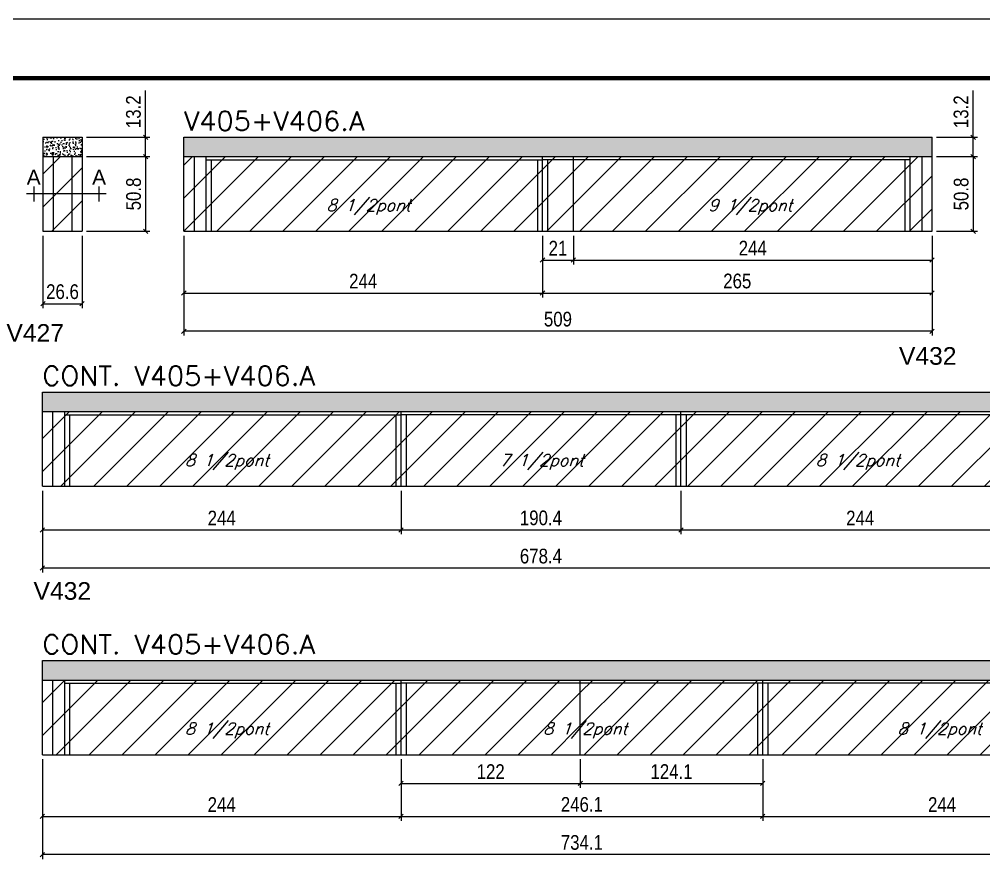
# Model space of a CAD drawing. Extents: x 137137 to 143418, y 10464 to 34486.
# Drawn here: x 140821 to 141477, y 28170 to 28743 of the extents above; entities that cross this region are included whole.
import ezdxf
from ezdxf.enums import TextEntityAlignment as Align

# ---------------------------------------------------------------- set-up
doc = ezdxf.new("R2010")
doc.units = 0
doc.linetypes.add('DASHED', pattern=[0.75, 0.5, -0.25])
for name, color, linetype in [('5', 5, 'Continuous'), ('COTA', 241, 'Continuous'), ('detalhes', 4, 'Continuous'), ('Painéis', 200, 'Continuous'), ('Reaproveitamento', 251, 'Continuous'), ('SARR_2.2x7', 40, 'Continuous'), ('SARR_3.5x7', 81, 'Continuous'), ('texto', 7, 'Continuous')]:
    doc.layers.add(name, color=color, linetype=linetype)
for name, color, linetype, lineweight in [('Folhas', 255, 'Continuous', 9), ('SARRAFO DE PRESSAO', 251, 'DASHED', 9), ('Texto Seção', 7, 'Continuous', 15)]:
    doc.layers.add(name, color=color, linetype=linetype, lineweight=lineweight)
doc.styles.add('ARIAL', font='arial.ttf')
doc.styles.add('COTA TECNICA', font='techl___.ttf', dxfattribs={"height": 10})
doc.styles.add('REGUA-120', font='ROMANS.shx', dxfattribs={"height": 15})
doc.styles.add('Romans', font='romans.shx')
doc.styles.get("Standard").update_dxf_attribs({"font": 'arial.ttf'})
doc.dimstyles.new('PAINEL', dxfattribs={"dimtxt": 10, "dimasz": 3, "dimexe": 3, "dimexo": 3, "dimgap": 3, "dimtad": 1, "dimdec": 1, "dimzin": 12, "dimdsep": 46, "dimtxsty": 'COTA TECNICA', "dimblk1": 'OBLIQUE', "dimblk2": 'OBLIQUE', "dimsah": 1, "dimcen": 0.9, "dimclrd": 4, "dimclre": 4, "dimclrt": 240, "dimadec": 1, "dimazin": 3, "dimtfac": 1, "dimtdec": 1, "dimtmove": 0, "dimatfit": 3, "dimfxl": 1, "dimtolj": 1, "dimtzin": 12, "dimarcsym": 0})
pattern_1 = [(45, (1585, 0), (-11.2253202, 11.2253202), [])]

# ---------------------------------------------------------------- blocks, each defined once
blk = doc.blocks.new('9999999999')
at = {"layer": 'Folhas'}
blk.add_lwpolyline([(98138.98, 34190.21), (99623.98, 34190.21), (99623.98, 35240.21), (98138.98, 35240.21)], close=True, dxfattribs=at)
at = {"layer": 'Folhas', "color": 30, "const_width": 3}
blk.add_lwpolyline([(98213.98, 34230.21), (99583.98, 34230.21), (99583.98, 35200.21), (98213.98, 35200.21)], close=True, dxfattribs=at)
blk = doc.blocks.new('_Oblique')
at = {"color": 0, "linetype": 'ByBlock', "lineweight": -2}
blk.add_line((-0.5, -0.5), (0.5, 0.5), dxfattribs=at)
blk = doc.blocks.new('*D1039')
at = {"layer": 'COTA', "color": 4, "lineweight": -2, "ltscale": 25, "transparency": 16777216}
for p, q in [((140932.76, 28595.62), (140932.76, 28527.65)), ((141441.76, 28595.62), (141441.76, 28527.65)), ((141441.76, 28530.65), (140932.76, 28530.65))]:
    blk.add_line(p, q, dxfattribs=at)
at = {"layer": 'Defpoints', "color": 0, "ltscale": 25, "transparency": 16777216}
for p in [(140932.76, 28598.62), (141441.76, 28598.62), (140932.76, 28530.65)]:
    blk.add_point(p, dxfattribs=at)
at = {"layer": 'COTA', "color": 4, "lineweight": -2, "ltscale": 25, "transparency": 16777216, "xscale": 3, "yscale": 3, "zscale": 3, "rotation": 180}
blk.add_blockref('_Oblique', (140932.76, 28530.65), dxfattribs=at)
at = {"layer": 'COTA', "color": 4, "lineweight": -2, "ltscale": 25, "transparency": 16777216, "xscale": 3, "yscale": 3, "zscale": 3}
blk.add_blockref('_Oblique', (141441.76, 28530.65), dxfattribs=at)
at = {"layer": 'COTA', "color": 240, "ltscale": 25, "transparency": 16777216, "insert": (141187.26, 28538.79), "char_height": 10, "attachment_point": 5, "style": 'COTA TECNICA'}
blk.add_mtext('\\A1;509', dxfattribs=at)
blk = doc.blocks.new('*D1040')
at = {"layer": 'COTA', "color": 4, "lineweight": -2, "ltscale": 25, "transparency": 16777216}
for p, q in [((140932.76, 28595.62), (140932.76, 28553.64)), ((141176.76, 28595.62), (141176.76, 28553.64)), ((140932.76, 28556.64), (141176.76, 28556.64))]:
    blk.add_line(p, q, dxfattribs=at)
at = {"layer": 'Defpoints', "color": 0, "ltscale": 25, "transparency": 16777216}
for p in [(140932.76, 28598.62), (141176.76, 28598.62), (141176.76, 28556.64)]:
    blk.add_point(p, dxfattribs=at)
at = {"layer": 'COTA', "color": 4, "lineweight": -2, "ltscale": 25, "transparency": 16777216, "xscale": 3, "yscale": 3, "zscale": 3, "rotation": 180}
blk.add_blockref('_Oblique', (140932.76, 28556.64), dxfattribs=at)
at = {"layer": 'COTA', "color": 4, "lineweight": -2, "ltscale": 25, "transparency": 16777216, "xscale": 3, "yscale": 3, "zscale": 3}
blk.add_blockref('_Oblique', (141176.76, 28556.64), dxfattribs=at)
at = {"layer": 'COTA', "color": 240, "ltscale": 25, "transparency": 16777216, "insert": (141054.76, 28564.72), "char_height": 10, "attachment_point": 5, "style": 'COTA TECNICA'}
blk.add_mtext('\\A1;244', dxfattribs=at)
blk = doc.blocks.new('*D1041')
at = {"layer": 'COTA', "color": 4, "lineweight": -2, "ltscale": 25, "transparency": 16777216}
for p, q in [((141176.76, 28595.62), (141176.76, 28553.64)), ((141441.76, 28595.62), (141441.76, 28553.64)), ((141176.76, 28556.64), (141441.76, 28556.64))]:
    blk.add_line(p, q, dxfattribs=at)
at = {"layer": 'Defpoints', "color": 0, "ltscale": 25, "transparency": 16777216}
for p in [(141176.76, 28598.62), (141441.76, 28598.62), (141441.76, 28556.64)]:
    blk.add_point(p, dxfattribs=at)
at = {"layer": 'COTA', "color": 4, "lineweight": -2, "ltscale": 25, "transparency": 16777216, "xscale": 3, "yscale": 3, "zscale": 3, "rotation": 180}
blk.add_blockref('_Oblique', (141176.76, 28556.64), dxfattribs=at)
at = {"layer": 'COTA', "color": 4, "lineweight": -2, "ltscale": 25, "transparency": 16777216, "xscale": 3, "yscale": 3, "zscale": 3}
blk.add_blockref('_Oblique', (141441.76, 28556.64), dxfattribs=at)
at = {"layer": 'COTA', "color": 240, "ltscale": 25, "transparency": 16777216, "insert": (141309.26, 28564.75), "char_height": 10, "attachment_point": 5, "style": 'COTA TECNICA'}
blk.add_mtext('\\A1;265', dxfattribs=at)
blk = doc.blocks.new('*D1042')
at = {"layer": 'COTA', "color": 4, "lineweight": -2, "ltscale": 25, "transparency": 16777216}
for p, q in [((141176.76, 28595.62), (141176.76, 28576.09)), ((141197.76, 28595.62), (141197.76, 28576.09)), ((141176.76, 28579.09), (141197.76, 28579.09))]:
    blk.add_line(p, q, dxfattribs=at)
at = {"layer": 'Defpoints', "color": 0, "ltscale": 25, "transparency": 16777216}
for p in [(141176.76, 28598.62), (141197.76, 28598.62), (141197.76, 28579.09)]:
    blk.add_point(p, dxfattribs=at)
at = {"layer": 'COTA', "color": 4, "lineweight": -2, "ltscale": 25, "transparency": 16777216, "xscale": 3, "yscale": 3, "zscale": 3, "rotation": 180}
blk.add_blockref('_Oblique', (141176.76, 28579.09), dxfattribs=at)
at = {"layer": 'COTA', "color": 4, "lineweight": -2, "ltscale": 25, "transparency": 16777216, "xscale": 3, "yscale": 3, "zscale": 3}
blk.add_blockref('_Oblique', (141197.76, 28579.09), dxfattribs=at)
at = {"layer": 'COTA', "color": 240, "ltscale": 25, "transparency": 16777216, "insert": (141187.26, 28587.15), "char_height": 10, "attachment_point": 5, "style": 'COTA TECNICA'}
blk.add_mtext('\\A1;21', dxfattribs=at)
blk = doc.blocks.new('*D1043')
at = {"layer": 'COTA', "color": 4, "lineweight": -2, "ltscale": 25, "transparency": 16777216}
for p, q in [((141197.76, 28595.62), (141197.76, 28576.09)), ((141441.76, 28595.62), (141441.76, 28576.09)), ((141197.76, 28579.09), (141441.76, 28579.09))]:
    blk.add_line(p, q, dxfattribs=at)
at = {"layer": 'Defpoints', "color": 0, "ltscale": 25, "transparency": 16777216}
for p in [(141197.76, 28598.62), (141441.76, 28598.62), (141441.76, 28579.09)]:
    blk.add_point(p, dxfattribs=at)
at = {"layer": 'COTA', "color": 4, "lineweight": -2, "ltscale": 25, "transparency": 16777216, "xscale": 3, "yscale": 3, "zscale": 3, "rotation": 180}
blk.add_blockref('_Oblique', (141197.76, 28579.09), dxfattribs=at)
at = {"layer": 'COTA', "color": 4, "lineweight": -2, "ltscale": 25, "transparency": 16777216, "xscale": 3, "yscale": 3, "zscale": 3}
blk.add_blockref('_Oblique', (141441.76, 28579.09), dxfattribs=at)
at = {"layer": 'COTA', "color": 240, "ltscale": 25, "transparency": 16777216, "insert": (141319.76, 28587.17), "char_height": 10, "attachment_point": 5, "style": 'COTA TECNICA'}
blk.add_mtext('\\A1;244', dxfattribs=at)
blk = doc.blocks.new('*D1044')
at = {"layer": 'COTA', "color": 4, "lineweight": -2, "ltscale": 25, "transparency": 16777216}
for p, q in [((141444.76, 28649.42), (141472.75, 28649.42)), ((141469.75, 28649.42), (141469.75, 28598.62)), ((141444.76, 28598.62), (141472.75, 28598.62))]:
    blk.add_line(p, q, dxfattribs=at)
at = {"layer": 'Defpoints', "color": 0, "ltscale": 25, "transparency": 16777216}
for p in [(141441.76, 28649.42), (141441.76, 28598.62), (141469.75, 28598.62)]:
    blk.add_point(p, dxfattribs=at)
at = {"layer": 'COTA', "color": 4, "lineweight": -2, "ltscale": 25, "transparency": 16777216, "xscale": 3, "yscale": 3, "zscale": 3}
for p, rotation in [((141469.75, 28649.42), 90), ((141469.75, 28598.62), 270)]:
    blk.add_blockref('_Oblique', p, dxfattribs=dict(at, rotation=rotation))
at = {"layer": 'COTA', "color": 240, "ltscale": 25, "transparency": 16777216, "insert": (141461.62, 28624.02), "char_height": 10, "attachment_point": 5, "rotation": 90, "style": 'COTA TECNICA'}
blk.add_mtext('\\A1;50.8', dxfattribs=at)
blk = doc.blocks.new('*D1045')
at = {"layer": 'COTA', "color": 4, "lineweight": -2, "ltscale": 25, "transparency": 16777216}
for p, q in [((141469.75, 28662.62), (141469.75, 28694.35)), ((141444.76, 28662.62), (141472.75, 28662.62)), ((141469.75, 28649.42), (141469.75, 28662.62)), ((141444.76, 28649.42), (141472.75, 28649.42))]:
    blk.add_line(p, q, dxfattribs=at)
at = {"layer": 'Defpoints', "color": 0, "ltscale": 25, "transparency": 16777216}
for p in [(141441.76, 28662.62), (141469.75, 28662.62), (141441.76, 28649.42)]:
    blk.add_point(p, dxfattribs=at)
at = {"layer": 'COTA', "color": 4, "lineweight": -2, "ltscale": 25, "transparency": 16777216, "xscale": 3, "yscale": 3, "zscale": 3}
for p, rotation in [((141469.75, 28662.62), 90), ((141469.75, 28649.42), 270)]:
    blk.add_blockref('_Oblique', p, dxfattribs=dict(at, rotation=rotation))
at = {"layer": 'COTA', "color": 240, "ltscale": 25, "transparency": 16777216, "insert": (141461.53, 28679.98), "char_height": 10, "attachment_point": 5, "rotation": 90, "style": 'COTA TECNICA'}
blk.add_mtext('\\A1;13.2', dxfattribs=at)
blk = doc.blocks.new('*D1046')
at = {"layer": 'COTA', "color": 4, "lineweight": -2, "ltscale": 25, "transparency": 16777216}
for p, q in [((140836.49, 28422.14), (140836.49, 28366.45)), ((141514.89, 28422.14), (141514.89, 28366.45)), ((141514.89, 28369.45), (140836.49, 28369.45))]:
    blk.add_line(p, q, dxfattribs=at)
at = {"layer": 'Defpoints', "color": 0, "ltscale": 25, "transparency": 16777216}
for p in [(140836.49, 28425.14), (141514.89, 28425.14), (140836.49, 28369.45)]:
    blk.add_point(p, dxfattribs=at)
at = {"layer": 'COTA', "color": 4, "lineweight": -2, "ltscale": 25, "transparency": 16777216, "xscale": 3, "yscale": 3, "zscale": 3, "rotation": 180}
blk.add_blockref('_Oblique', (140836.49, 28369.45), dxfattribs=at)
at = {"layer": 'COTA', "color": 4, "lineweight": -2, "ltscale": 25, "transparency": 16777216, "xscale": 3, "yscale": 3, "zscale": 3}
blk.add_blockref('_Oblique', (141514.89, 28369.45), dxfattribs=at)
at = {"layer": 'COTA', "color": 240, "ltscale": 25, "transparency": 16777216, "insert": (141175.69, 28377.57), "char_height": 10, "attachment_point": 5, "style": 'COTA TECNICA'}
blk.add_mtext('\\A1;678.4', dxfattribs=at)
blk = doc.blocks.new('*D1047')
at = {"layer": 'COTA', "color": 4, "lineweight": -2, "ltscale": 25, "transparency": 16777216}
for p, q in [((140836.49, 28422.14), (140836.49, 28392.44)), ((141080.49, 28422.14), (141080.49, 28392.44)), ((140836.49, 28395.44), (141080.49, 28395.44))]:
    blk.add_line(p, q, dxfattribs=at)
at = {"layer": 'Defpoints', "color": 0, "ltscale": 25, "transparency": 16777216}
for p in [(140836.49, 28425.14), (141080.49, 28425.14), (141080.49, 28395.44)]:
    blk.add_point(p, dxfattribs=at)
at = {"layer": 'COTA', "color": 4, "lineweight": -2, "ltscale": 25, "transparency": 16777216, "xscale": 3, "yscale": 3, "zscale": 3, "rotation": 180}
blk.add_blockref('_Oblique', (140836.49, 28395.44), dxfattribs=at)
at = {"layer": 'COTA', "color": 4, "lineweight": -2, "ltscale": 25, "transparency": 16777216, "xscale": 3, "yscale": 3, "zscale": 3}
blk.add_blockref('_Oblique', (141080.49, 28395.44), dxfattribs=at)
at = {"layer": 'COTA', "color": 240, "ltscale": 25, "transparency": 16777216, "insert": (140958.49, 28403.51), "char_height": 10, "attachment_point": 5, "style": 'COTA TECNICA'}
blk.add_mtext('\\A1;244', dxfattribs=at)
blk = doc.blocks.new('*D1048')
at = {"layer": 'COTA', "color": 4, "lineweight": -2, "ltscale": 25, "transparency": 16777216}
for p, q in [((141080.49, 28422.14), (141080.49, 28392.44)), ((141270.89, 28422.14), (141270.89, 28392.44)), ((141080.49, 28395.44), (141270.89, 28395.44))]:
    blk.add_line(p, q, dxfattribs=at)
at = {"layer": 'Defpoints', "color": 0, "ltscale": 25, "transparency": 16777216}
for p in [(141080.49, 28425.14), (141270.89, 28425.14), (141270.89, 28395.44)]:
    blk.add_point(p, dxfattribs=at)
at = {"layer": 'COTA', "color": 4, "lineweight": -2, "ltscale": 25, "transparency": 16777216, "xscale": 3, "yscale": 3, "zscale": 3, "rotation": 180}
blk.add_blockref('_Oblique', (141080.49, 28395.44), dxfattribs=at)
at = {"layer": 'COTA', "color": 4, "lineweight": -2, "ltscale": 25, "transparency": 16777216, "xscale": 3, "yscale": 3, "zscale": 3}
blk.add_blockref('_Oblique', (141270.89, 28395.44), dxfattribs=at)
at = {"layer": 'COTA', "color": 240, "ltscale": 25, "transparency": 16777216, "insert": (141175.69, 28403.57), "char_height": 10, "attachment_point": 5, "style": 'COTA TECNICA'}
blk.add_mtext('\\A1;190.4', dxfattribs=at)
blk = doc.blocks.new('*D1049')
at = {"layer": 'COTA', "color": 4, "lineweight": -2, "ltscale": 25, "transparency": 16777216}
for p, q in [((141270.89, 28422.14), (141270.89, 28392.44)), ((141514.89, 28422.14), (141514.89, 28392.44)), ((141270.89, 28395.44), (141514.89, 28395.44))]:
    blk.add_line(p, q, dxfattribs=at)
at = {"layer": 'Defpoints', "color": 0, "ltscale": 25, "transparency": 16777216}
for p in [(141270.89, 28425.14), (141514.89, 28425.14), (141514.89, 28395.44)]:
    blk.add_point(p, dxfattribs=at)
at = {"layer": 'COTA', "color": 4, "lineweight": -2, "ltscale": 25, "transparency": 16777216, "xscale": 3, "yscale": 3, "zscale": 3, "rotation": 180}
blk.add_blockref('_Oblique', (141270.89, 28395.44), dxfattribs=at)
at = {"layer": 'COTA', "color": 4, "lineweight": -2, "ltscale": 25, "transparency": 16777216, "xscale": 3, "yscale": 3, "zscale": 3}
blk.add_blockref('_Oblique', (141514.89, 28395.44), dxfattribs=at)
at = {"layer": 'COTA', "color": 240, "ltscale": 25, "transparency": 16777216, "insert": (141392.89, 28403.51), "char_height": 10, "attachment_point": 5, "style": 'COTA TECNICA'}
blk.add_mtext('\\A1;244', dxfattribs=at)
blk = doc.blocks.new('*D1052')
at = {"layer": 'COTA', "color": 4, "lineweight": -2, "ltscale": 25, "transparency": 16777216}
for p, q in [((140836.49, 28239.47), (140836.49, 28171.5)), ((141570.59, 28239.47), (141570.59, 28171.5)), ((141570.59, 28174.5), (140836.49, 28174.5))]:
    blk.add_line(p, q, dxfattribs=at)
at = {"layer": 'Defpoints', "color": 0, "ltscale": 25, "transparency": 16777216}
for p in [(140836.49, 28242.47), (141570.59, 28242.47), (140836.49, 28174.5)]:
    blk.add_point(p, dxfattribs=at)
at = {"layer": 'COTA', "color": 4, "lineweight": -2, "ltscale": 25, "transparency": 16777216, "xscale": 3, "yscale": 3, "zscale": 3, "rotation": 180}
blk.add_blockref('_Oblique', (140836.49, 28174.5), dxfattribs=at)
at = {"layer": 'COTA', "color": 4, "lineweight": -2, "ltscale": 25, "transparency": 16777216, "xscale": 3, "yscale": 3, "zscale": 3}
blk.add_blockref('_Oblique', (141570.59, 28174.5), dxfattribs=at)
at = {"layer": 'COTA', "color": 240, "ltscale": 25, "transparency": 16777216, "insert": (141203.54, 28182.72), "char_height": 10, "attachment_point": 5, "style": 'COTA TECNICA'}
blk.add_mtext('\\A1;734.1', dxfattribs=at)
blk = doc.blocks.new('*D1053')
at = {"layer": 'COTA', "color": 4, "lineweight": -2, "ltscale": 25, "transparency": 16777216}
for p, q in [((140836.49, 28239.47), (140836.49, 28197.49)), ((141080.49, 28239.47), (141080.49, 28197.49)), ((140836.49, 28200.49), (141080.49, 28200.49))]:
    blk.add_line(p, q, dxfattribs=at)
at = {"layer": 'Defpoints', "color": 0, "ltscale": 25, "transparency": 16777216}
for p in [(140836.49, 28242.47), (141080.49, 28242.47), (141080.49, 28200.49)]:
    blk.add_point(p, dxfattribs=at)
at = {"layer": 'COTA', "color": 4, "lineweight": -2, "ltscale": 25, "transparency": 16777216, "xscale": 3, "yscale": 3, "zscale": 3, "rotation": 180}
blk.add_blockref('_Oblique', (140836.49, 28200.49), dxfattribs=at)
at = {"layer": 'COTA', "color": 4, "lineweight": -2, "ltscale": 25, "transparency": 16777216, "xscale": 3, "yscale": 3, "zscale": 3}
blk.add_blockref('_Oblique', (141080.49, 28200.49), dxfattribs=at)
at = {"layer": 'COTA', "color": 240, "ltscale": 25, "transparency": 16777216, "insert": (140958.49, 28208.56), "char_height": 10, "attachment_point": 5, "style": 'COTA TECNICA'}
blk.add_mtext('\\A1;244', dxfattribs=at)
blk = doc.blocks.new('*D1054')
at = {"layer": 'COTA', "color": 4, "lineweight": -2, "ltscale": 25, "transparency": 16777216}
for p, q in [((141080.49, 28239.47), (141080.49, 28197.49)), ((141326.59, 28239.47), (141326.59, 28197.49)), ((141080.49, 28200.49), (141326.59, 28200.49))]:
    blk.add_line(p, q, dxfattribs=at)
at = {"layer": 'Defpoints', "color": 0, "ltscale": 25, "transparency": 16777216}
for p in [(141080.49, 28242.47), (141326.59, 28242.47), (141326.59, 28200.49)]:
    blk.add_point(p, dxfattribs=at)
at = {"layer": 'COTA', "color": 4, "lineweight": -2, "ltscale": 25, "transparency": 16777216, "xscale": 3, "yscale": 3, "zscale": 3, "rotation": 180}
blk.add_blockref('_Oblique', (141080.49, 28200.49), dxfattribs=at)
at = {"layer": 'COTA', "color": 4, "lineweight": -2, "ltscale": 25, "transparency": 16777216, "xscale": 3, "yscale": 3, "zscale": 3}
blk.add_blockref('_Oblique', (141326.59, 28200.49), dxfattribs=at)
at = {"layer": 'COTA', "color": 240, "ltscale": 25, "transparency": 16777216, "insert": (141203.54, 28208.59), "char_height": 10, "attachment_point": 5, "style": 'COTA TECNICA'}
blk.add_mtext('\\A1;246.1', dxfattribs=at)
blk = doc.blocks.new('*D1055')
at = {"layer": 'COTA', "color": 4, "lineweight": -2, "ltscale": 25, "transparency": 16777216}
for p, q in [((141326.59, 28239.47), (141326.59, 28197.49)), ((141570.59, 28239.47), (141570.59, 28197.49)), ((141326.59, 28200.49), (141570.59, 28200.49))]:
    blk.add_line(p, q, dxfattribs=at)
at = {"layer": 'Defpoints', "color": 0, "ltscale": 25, "transparency": 16777216}
for p in [(141326.59, 28242.47), (141570.59, 28242.47), (141570.59, 28200.49)]:
    blk.add_point(p, dxfattribs=at)
at = {"layer": 'COTA', "color": 4, "lineweight": -2, "ltscale": 25, "transparency": 16777216, "xscale": 3, "yscale": 3, "zscale": 3, "rotation": 180}
blk.add_blockref('_Oblique', (141326.59, 28200.49), dxfattribs=at)
at = {"layer": 'COTA', "color": 4, "lineweight": -2, "ltscale": 25, "transparency": 16777216, "xscale": 3, "yscale": 3, "zscale": 3}
blk.add_blockref('_Oblique', (141570.59, 28200.49), dxfattribs=at)
at = {"layer": 'COTA', "color": 240, "ltscale": 25, "transparency": 16777216, "insert": (141448.59, 28208.56), "char_height": 10, "attachment_point": 5, "style": 'COTA TECNICA'}
blk.add_mtext('\\A1;244', dxfattribs=at)
blk = doc.blocks.new('*D1058')
at = {"layer": 'COTA', "color": 4, "lineweight": -2, "ltscale": 25, "transparency": 16777216}
for p, q in [((141080.49, 28239.47), (141080.49, 28219.92)), ((141202.49, 28239.47), (141202.49, 28219.92)), ((141080.49, 28222.92), (141202.49, 28222.92))]:
    blk.add_line(p, q, dxfattribs=at)
at = {"layer": 'Defpoints', "color": 0, "ltscale": 25, "transparency": 16777216}
for p in [(141080.49, 28242.47), (141202.49, 28242.47), (141202.49, 28222.92)]:
    blk.add_point(p, dxfattribs=at)
at = {"layer": 'COTA', "color": 4, "lineweight": -2, "ltscale": 25, "transparency": 16777216, "xscale": 3, "yscale": 3, "zscale": 3, "rotation": 180}
blk.add_blockref('_Oblique', (141080.49, 28222.92), dxfattribs=at)
at = {"layer": 'COTA', "color": 4, "lineweight": -2, "ltscale": 25, "transparency": 16777216, "xscale": 3, "yscale": 3, "zscale": 3}
blk.add_blockref('_Oblique', (141202.49, 28222.92), dxfattribs=at)
at = {"layer": 'COTA', "color": 240, "ltscale": 25, "transparency": 16777216, "insert": (141141.49, 28230.98), "char_height": 10, "attachment_point": 5, "style": 'COTA TECNICA'}
blk.add_mtext('\\A1;122', dxfattribs=at)
blk = doc.blocks.new('*D1059')
at = {"layer": 'COTA', "color": 4, "lineweight": -2, "ltscale": 25, "transparency": 16777216}
for p, q in [((141202.49, 28239.47), (141202.49, 28219.92)), ((141326.59, 28239.47), (141326.59, 28219.92)), ((141202.49, 28222.92), (141326.59, 28222.92))]:
    blk.add_line(p, q, dxfattribs=at)
at = {"layer": 'Defpoints', "color": 0, "ltscale": 25, "transparency": 16777216}
for p in [(141202.49, 28242.47), (141326.59, 28242.47), (141326.59, 28222.92)]:
    blk.add_point(p, dxfattribs=at)
at = {"layer": 'COTA', "color": 4, "lineweight": -2, "ltscale": 25, "transparency": 16777216, "xscale": 3, "yscale": 3, "zscale": 3, "rotation": 180}
blk.add_blockref('_Oblique', (141202.49, 28222.92), dxfattribs=at)
at = {"layer": 'COTA', "color": 4, "lineweight": -2, "ltscale": 25, "transparency": 16777216, "xscale": 3, "yscale": 3, "zscale": 3}
blk.add_blockref('_Oblique', (141326.59, 28222.92), dxfattribs=at)
at = {"layer": 'COTA', "color": 240, "ltscale": 25, "transparency": 16777216, "insert": (141264.54, 28231), "char_height": 10, "attachment_point": 5, "style": 'COTA TECNICA'}
blk.add_mtext('\\A1;124.1', dxfattribs=at)
blk = doc.blocks.new('*D1030')
at = {"layer": 'COTA', "color": 4, "lineweight": -2, "ltscale": 25, "transparency": 16777216}
for p, q in [((140836.89, 28595.62), (140836.89, 28546.39)), ((140863.49, 28595.62), (140863.49, 28546.39)), ((140836.89, 28549.39), (140863.49, 28549.39))]:
    blk.add_line(p, q, dxfattribs=at)
at = {"layer": 'Defpoints', "color": 0, "ltscale": 25, "transparency": 16777216}
for p in [(140836.89, 28598.62), (140863.49, 28598.62), (140863.49, 28549.39)]:
    blk.add_point(p, dxfattribs=at)
at = {"layer": 'COTA', "color": 4, "lineweight": -2, "ltscale": 25, "transparency": 16777216, "xscale": 3, "yscale": 3, "zscale": 3, "rotation": 180}
blk.add_blockref('_Oblique', (140836.89, 28549.39), dxfattribs=at)
at = {"layer": 'COTA', "color": 4, "lineweight": -2, "ltscale": 25, "transparency": 16777216, "xscale": 3, "yscale": 3, "zscale": 3}
blk.add_blockref('_Oblique', (140863.49, 28549.39), dxfattribs=at)
at = {"layer": 'COTA', "color": 240, "ltscale": 25, "transparency": 16777216, "insert": (140850.19, 28557.49), "char_height": 10, "attachment_point": 5, "style": 'COTA TECNICA'}
blk.add_mtext('\\A1;26.6', dxfattribs=at)
blk = doc.blocks.new('*D1031')
at = {"layer": 'COTA', "color": 4, "lineweight": -2, "ltscale": 25, "transparency": 16777216}
for p, q in [((140866.49, 28649.42), (140909.71, 28649.42)), ((140906.71, 28649.42), (140906.71, 28598.62)), ((140866.49, 28598.62), (140909.71, 28598.62))]:
    blk.add_line(p, q, dxfattribs=at)
at = {"layer": 'Defpoints', "color": 0, "ltscale": 25, "transparency": 16777216}
for p in [(140863.49, 28649.42), (140863.49, 28598.62), (140906.71, 28598.62)]:
    blk.add_point(p, dxfattribs=at)
at = {"layer": 'COTA', "color": 4, "lineweight": -2, "ltscale": 25, "transparency": 16777216, "xscale": 3, "yscale": 3, "zscale": 3}
for p, rotation in [((140906.71, 28649.42), 90), ((140906.71, 28598.62), 270)]:
    blk.add_blockref('_Oblique', p, dxfattribs=dict(at, rotation=rotation))
at = {"layer": 'COTA', "color": 240, "ltscale": 25, "transparency": 16777216, "insert": (140898.58, 28624.02), "char_height": 10, "attachment_point": 5, "rotation": 90, "style": 'COTA TECNICA'}
blk.add_mtext('\\A1;50.8', dxfattribs=at)
blk = doc.blocks.new('*D1032')
at = {"layer": 'COTA', "color": 4, "lineweight": -2, "ltscale": 25, "transparency": 16777216}
for p, q in [((140906.71, 28662.62), (140906.71, 28694.35)), ((140866.49, 28662.62), (140909.71, 28662.62)), ((140906.71, 28649.42), (140906.71, 28662.62)), ((140866.49, 28649.42), (140909.71, 28649.42))]:
    blk.add_line(p, q, dxfattribs=at)
at = {"layer": 'Defpoints', "color": 0, "ltscale": 25, "transparency": 16777216}
for p in [(140863.49, 28662.62), (140906.71, 28662.62), (140863.49, 28649.42)]:
    blk.add_point(p, dxfattribs=at)
at = {"layer": 'COTA', "color": 4, "lineweight": -2, "ltscale": 25, "transparency": 16777216, "xscale": 3, "yscale": 3, "zscale": 3}
for p, rotation in [((140906.71, 28662.62), 90), ((140906.71, 28649.42), 270)]:
    blk.add_blockref('_Oblique', p, dxfattribs=dict(at, rotation=rotation))
at = {"layer": 'COTA', "color": 240, "ltscale": 25, "transparency": 16777216, "insert": (140898.49, 28679.98), "char_height": 10, "attachment_point": 5, "rotation": 90, "style": 'COTA TECNICA'}
blk.add_mtext('\\A1;13.2', dxfattribs=at)

msp = doc.modelspace()

# ---------------------------------------------------------------- hatches: boundary and pattern name
at = {"layer": 'COTA', "linetype": 'ByBlock'}
h = msp.add_hatch(dxfattribs=at)
h.set_pattern_fill('AR-CONC', color=256, scale=0.03)
h.set_pattern_definition([(50, (2541.6353, 9566.1766), (5.46554007, -0.47817257), [0.5715, -6.2865]), (355, (2541.635, 9566.1766), (-1.05730264, 5.73170536), [0.4572, -5.02921753]), (100.4514447, (2542.0907, 9566.137), (4.40823741, 5.25353256), [0.48570026, -5.34270734]), (46.1842, (2541.635, 9567.7006), (8.13237123, -1.26126984), [0.85725, -9.42975]), (96.6355576, (2542.313, 9567.5955), (7.122124, 7.42278374), [0.7285507, -8.01406824]), (351.184151, (2541.635, 9567.701), (7.122124, 7.42278374), [0.685799, -7.54379196]), (21, (2542.3973, 9567.3196), (4.54843174, -3.06795595), [0.5715, -6.2865]), (326, (2542.397, 9567.3196), (1.85406085, 5.52563898), [0.4572, -5.0292]), (71.451445, (2542.7763, 9567.064), (6.40249258, 2.45768307), [0.48570026, -5.34269813]), (37.5, (2541.6353, 9566.1766), (0.092658098, 2.536651166), [0, -4.96824, 0, -5.1054, 0, -5.04825]), (7.5, (2541.6353, 9566.1766), (2.004589875, 3.005417245), [0, -2.91084, 0, -4.85394, 0, -1.92405]), (327.5, (2539.936, 9566.1766), (4.067717855, -0.17186232), [0, -1.905, 0, -5.9436, 0, -7.8867]), (317.5, (2539.174, 9566.1766), (4.44387544, 0.76279473), [0, -2.4765, 0, -3.94716, 0, -5.6007])])
h.paths.add_polyline_path([(140863.49, 28649.42), (140863.49, 28662.62), (140836.89, 28662.62), (140836.89, 28649.42)])
h = msp.add_hatch(dxfattribs=at)
h.set_pattern_fill('AR-CONC', color=256, scale=0.03)
h.set_pattern_definition([(50, (1681.266, -4530.007), (5.46554007, -0.47817257), [0.5715, -6.2865]), (355, (1681.266, -4530.007), (-1.05730264, 5.73170536), [0.4572, -5.02921753]), (100.4514447, (1681.7215, -4530.047), (4.40823741, 5.25353256), [0.48570026, -5.34270734]), (46.1842, (1681.266, -4528.483), (8.13237123, -1.26126984), [0.85725, -9.42975]), (96.6355576, (1681.944, -4528.588), (7.122124, 7.42278374), [0.7285507, -8.01406824]), (351.184151, (1681.266, -4528.483), (7.122124, 7.42278374), [0.685799, -7.54379196]), (21, (1682.028, -4528.864), (4.54843174, -3.06795595), [0.5715, -6.2865]), (326, (1682.028, -4528.864), (1.85406085, 5.52563898), [0.4572, -5.0292]), (71.451445, (1682.407, -4529.12), (6.40249258, 2.45768307), [0.48570026, -5.34269813]), (37.5, (1681.266, -4530.0072), (0.092658098, 2.536651166), [0, -4.96824, 0, -5.1054, 0, -5.04825]), (7.5, (1681.266, -4530.0072), (2.004589875, 3.005417245), [0, -2.91084, 0, -4.85394, 0, -1.92405]), (327.5, (1679.5668, -4530.0072), (4.067717855, -0.17186232), [0, -1.905, 0, -5.9436, 0, -7.8867]), (317.5, (1678.8048, -4530.0072), (4.44387544, 0.76279473), [0, -2.4765, 0, -3.94716, 0, -5.6007])])
h.paths.add_polyline_path([(141441.76, 28649.42), (141441.76, 28662.62), (140932.76, 28662.62), (140932.76, 28649.42)])
h = msp.add_hatch(dxfattribs=at)
h.set_pattern_fill('AR-CONC', color=256, scale=0.03)
h.set_pattern_definition([(50, (1585, -4703.486), (5.46554007, -0.47817257), [0.5715, -6.2865]), (355, (1585, -4703.486), (-1.05730264, 5.73170536), [0.4572, -5.02921753]), (100.4514447, (1585.4555, -4703.526), (4.40823741, 5.25353256), [0.48570026, -5.34270734]), (46.1842, (1585, -4701.962), (8.13237123, -1.26126984), [0.85725, -9.42975]), (96.6355576, (1585.678, -4702.067), (7.122124, 7.42278374), [0.7285507, -8.01406824]), (351.184151, (1585, -4701.962), (7.122124, 7.42278374), [0.685799, -7.54379196]), (21, (1585.762, -4702.343), (4.54843174, -3.06795595), [0.5715, -6.2865]), (326, (1585.762, -4702.343), (1.85406085, 5.52563898), [0.4572, -5.0292]), (71.451445, (1586.141, -4702.599), (6.40249258, 2.45768307), [0.48570026, -5.34269813]), (37.5, (1585, -4703.4861), (0.092658098, 2.536651166), [0, -4.96824, 0, -5.1054, 0, -5.04825]), (7.5, (1585, -4703.486), (2.004589875, 3.005417245), [0, -2.91084, 0, -4.85394, 0, -1.92405]), (327.5, (1583.3007, -4703.4861), (4.067717855, -0.17186232), [0, -1.905, 0, -5.9436, 0, -7.8867]), (317.5, (1582.5387, -4703.486), (4.44387544, 0.76279473), [0, -2.4765, 0, -3.94716, 0, -5.6007])])
h.paths.add_polyline_path([(141514.89, 28475.94), (141514.89, 28489.14), (140836.49, 28489.14), (140836.49, 28475.94)])
h = msp.add_hatch(dxfattribs=at)
h.set_pattern_fill('AR-CONC', color=256, scale=0.03)
h.set_pattern_definition([(50, (1585, -4886.158), (5.46554007, -0.47817257), [0.5715, -6.2865]), (355, (1585, -4886.158), (-1.05730264, 5.73170536), [0.4572, -5.02921753]), (100.4514447, (1585.4555, -4886.1977), (4.40823741, 5.25353256), [0.48570026, -5.34270734]), (46.1842, (1585, -4884.634), (8.13237123, -1.26126984), [0.85725, -9.42975]), (96.6355576, (1585.678, -4884.739), (7.122124, 7.42278374), [0.7285507, -8.01406824]), (351.184151, (1585, -4884.634), (7.122124, 7.42278374), [0.685799, -7.54379196]), (21, (1585.762, -4885.015), (4.54843174, -3.06795595), [0.5715, -6.2865]), (326, (1585.762, -4885.015), (1.85406085, 5.52563898), [0.4572, -5.0292]), (71.451445, (1586.141, -4885.2705), (6.40249258, 2.45768307), [0.48570026, -5.34269813]), (37.5, (1585, -4886.1579), (0.092658098, 2.536651166), [0, -4.96824, 0, -5.1054, 0, -5.04825]), (7.5, (1585, -4886.1579), (2.004589875, 3.005417245), [0, -2.91084, 0, -4.85394, 0, -1.92405]), (327.5, (1583.3007, -4886.1579), (4.067717855, -0.17186232), [0, -1.905, 0, -5.9436, 0, -7.8867]), (317.5, (1582.5387, -4886.158), (4.44387544, 0.76279473), [0, -2.4765, 0, -3.94716, 0, -5.6007])])
h.paths.add_polyline_path([(141570.59, 28293.27), (141570.59, 28306.47), (140836.49, 28306.47), (140836.49, 28293.27)])
at = {"layer": 'Reaproveitamento', "ltscale": 25}
h = msp.add_hatch(dxfattribs=at)
h.set_pattern_fill('ANSI31', color=256, scale=5)
h.set_pattern_definition(pattern_1)
h.paths.add_polyline_path([(140863.49, 28649.42), (140836.89, 28649.42), (140836.89, 28624.02), (140863.49, 28624.02)])
h = msp.add_hatch(dxfattribs=at)
h.set_pattern_fill('ANSI31', color=256, scale=5)
h.set_pattern_definition(pattern_1)
h.paths.add_polyline_path([(141176.76, 28598.62), (141176.76, 28649.42), (140932.76, 28649.42), (140932.76, 28598.62)])
h = msp.add_hatch(dxfattribs=at)
h.set_pattern_fill('ANSI31', color=256, scale=5)
h.set_pattern_definition(pattern_1)
h.paths.add_polyline_path([(141197.76, 28649.42), (141176.76, 28649.42), (141176.76, 28598.62), (141197.76, 28598.62)])
h = msp.add_hatch(dxfattribs=at)
h.set_pattern_fill('ANSI31', color=256, scale=5)
h.set_pattern_definition(pattern_1)
h.paths.add_polyline_path([(141197.76, 28649.42), (141197.76, 28598.62), (141441.76, 28598.62), (141441.76, 28649.42)])
h = msp.add_hatch(dxfattribs=at)
h.set_pattern_fill('ANSI31', color=256, scale=5)
h.set_pattern_definition(pattern_1)
h.paths.add_polyline_path([(140863.49, 28624.02), (140836.89, 28624.02), (140836.89, 28598.62), (140863.49, 28598.62)])
h = msp.add_hatch(dxfattribs=at)
h.set_pattern_fill('ANSI31', color=256, scale=5)
h.set_pattern_definition(pattern_1)
h.paths.add_polyline_path([(141080.49, 28425.14), (141080.49, 28475.94), (140836.49, 28475.94), (140836.49, 28425.14)])
h = msp.add_hatch(dxfattribs=at)
h.set_pattern_fill('ANSI31', color=256, scale=5)
h.set_pattern_definition(pattern_1)
h.paths.add_polyline_path([(141080.49, 28475.94), (141080.49, 28425.14), (141270.89, 28425.14), (141270.89, 28475.94)])
h = msp.add_hatch(dxfattribs=at)
h.set_pattern_fill('ANSI31', color=256, scale=5)
h.set_pattern_definition(pattern_1)
h.paths.add_polyline_path([(141270.89, 28475.94), (141270.89, 28425.14), (141514.89, 28425.14), (141514.89, 28475.94)])
h = msp.add_hatch(dxfattribs=at)
h.set_pattern_fill('ANSI31', color=256, scale=5)
h.set_pattern_definition(pattern_1)
h.paths.add_polyline_path([(140836.49, 28293.27), (140836.49, 28242.47), (141080.49, 28242.47), (141080.49, 28293.27)])
h = msp.add_hatch(dxfattribs=at)
h.set_pattern_fill('ANSI31', color=256, scale=5)
h.set_pattern_definition(pattern_1)
h.paths.add_polyline_path([(141202.49, 28242.47), (141202.49, 28293.27), (141080.49, 28293.27), (141080.49, 28242.47)])
h = msp.add_hatch(dxfattribs=at)
h.set_pattern_fill('ANSI31', color=256, scale=5)
h.set_pattern_definition(pattern_1)
h.paths.add_polyline_path([(141326.59, 28242.47), (141326.59, 28293.27), (141202.49, 28293.27), (141202.49, 28242.47)])
h = msp.add_hatch(dxfattribs=at)
h.set_pattern_fill('ANSI31', color=256, scale=5)
h.set_pattern_definition(pattern_1)
h.paths.add_polyline_path([(141326.59, 28242.47), (141570.59, 28242.47), (141570.59, 28293.27), (141326.59, 28293.27)])

# ---------------------------------------------------------------- linework, layer by layer
at = {"layer": 'COTA', "linetype": 'ByBlock'}
for p, q in [((140836.89, 28662.62), (140863.49, 28662.62)), ((140836.89, 28662.62), (140836.89, 28649.42)), ((140863.49, 28662.62), (140863.49, 28649.42)), ((140932.76, 28662.62), (141441.76, 28662.62)), ((140932.76, 28649.42), (140932.76, 28662.62)), ((141441.76, 28649.42), (141441.76, 28662.62)), ((140836.49, 28489.14), (141514.89, 28489.14)), ((140836.49, 28475.94), (140836.49, 28489.14)), ((140836.49, 28306.47), (141570.59, 28306.47)), ((140836.49, 28293.27), (140836.49, 28306.47))]:
    msp.add_line(p, q, dxfattribs=at)
at = {"layer": 'detalhes'}
for p, q in [((140830.8, 28629.02), (140830.8, 28619.02)), ((140874.88, 28629.02), (140874.88, 28619.02)), ((140879.88, 28624.02), (140825.8, 28624.02))]:
    msp.add_line(p, q, dxfattribs=at)
at = {"layer": 'Painéis', "ltscale": 25}
for p, q in [((140836.89, 28649.42), (140863.49, 28649.42)), ((140836.89, 28649.42), (140836.89, 28598.62)), ((140863.49, 28649.42), (140863.49, 28598.62)), ((140932.76, 28598.62), (140932.76, 28649.42)), ((141176.76, 28598.62), (141176.76, 28649.42)), ((141197.76, 28598.62), (141197.76, 28649.42)), ((141441.76, 28598.62), (141441.76, 28649.42)), ((140836.89, 28598.62), (140863.49, 28598.62)), ((140836.49, 28425.14), (140836.49, 28475.94)), ((141080.49, 28425.14), (141080.49, 28475.94)), ((141270.89, 28425.14), (141270.89, 28475.94)), ((140836.49, 28242.47), (140836.49, 28293.27)), ((141080.49, 28242.47), (141080.49, 28293.27)), ((141202.49, 28242.47), (141202.49, 28293.27)), ((141326.59, 28242.47), (141326.59, 28293.27))]:
    msp.add_line(p, q, dxfattribs=at)
at = {"layer": 'Painéis'}
for p, q in [((140932.76, 28649.42), (141441.76, 28649.42)), ((140932.76, 28598.62), (141441.76, 28598.62)), ((140836.49, 28475.94), (141514.89, 28475.94)), ((140836.49, 28425.14), (141514.89, 28425.14)), ((140836.49, 28293.27), (141570.59, 28293.27)), ((140836.49, 28242.47), (141570.59, 28242.47))]:
    msp.add_line(p, q, dxfattribs=at)
at = {"layer": 'SARR_2.2x7', "linetype": 'Continuous'}
for p, q in [((140843.89, 28649.42), (140843.89, 28598.62)), ((140856.49, 28649.42), (140856.49, 28598.62)), ((140939.76, 28649.42), (140939.76, 28598.62)), ((140947.76, 28647.22), (141176.76, 28647.22)), ((141426.76, 28647.22), (141176.76, 28647.22)), ((141434.76, 28649.42), (141434.76, 28598.62)), ((140843.49, 28475.94), (140843.49, 28425.14)), ((140851.49, 28473.74), (141080.49, 28473.74)), ((141270.89, 28473.74), (141080.49, 28473.74)), ((141499.89, 28473.74), (141270.89, 28473.74)), ((140843.49, 28293.27), (140843.49, 28242.47)), ((140851.49, 28291.07), (141080.49, 28291.07)), ((141326.59, 28291.07), (141080.49, 28291.07)), ((141555.59, 28291.07), (141326.59, 28291.07))]:
    msp.add_line(p, q, dxfattribs=at)
at = {"layer": 'SARR_3.5x7'}
for p, q in [((140947.76, 28649.42), (140947.76, 28598.62)), ((140951.26, 28647.22), (140951.26, 28598.62)), ((141173.26, 28647.22), (141173.26, 28598.62)), ((141180.26, 28647.22), (141180.26, 28598.62)), ((141423.26, 28647.22), (141423.26, 28598.62)), ((141426.76, 28649.42), (141426.76, 28598.62)), ((140851.49, 28475.94), (140851.49, 28425.14)), ((140854.99, 28473.74), (140854.99, 28425.14)), ((141076.99, 28473.74), (141076.99, 28425.14)), ((141083.99, 28473.74), (141083.99, 28425.14)), ((141267.39, 28473.74), (141267.39, 28425.14)), ((141274.39, 28473.74), (141274.39, 28425.14)), ((140851.49, 28293.27), (140851.49, 28242.47)), ((140854.99, 28291.07), (140854.99, 28242.47)), ((141076.99, 28291.07), (141076.99, 28242.47)), ((141083.99, 28291.07), (141083.99, 28242.47)), ((141323.09, 28291.07), (141323.09, 28242.47)), ((141330.09, 28291.07), (141330.09, 28242.47))]:
    msp.add_line(p, q, dxfattribs=at)

# ---------------------------------------------------------------- block references
at = {"layer": 'SARRAFO DE PRESSAO', "color": 6, "linetype": 'ByBlock'}
msp.add_blockref('9999999999', (42181.81, -6497.3), dxfattribs=at)

# ---------------------------------------------------------------- texts
at = {"layer": '5', "linetype": 'Continuous'}
for s, p in [('V427', (140812.06, 28523.49)), ('V432', (141419.26, 28507.82)), ('V432', (140830.5, 28347.91))]:
    msp.add_text(s, height=12, rotation=359.99996, dxfattribs=at).set_placement(p)
at = {"layer": 'detalhes', "color": 0, "linetype": 'Continuous', "style": 'ARIAL'}
for p in [(140830.6, 28635.43), (140875.08, 28635.43)]:
    msp.add_text('A', height=10.22, dxfattribs=at).set_placement(p, align=Align.MIDDLE_CENTER)
at = {"layer": 'texto', "color": 2, "char_height": 8, "attachment_point": 5, "style": 'Romans'}
for s, insert in [('{\\Q19;\\C256;8 1/2pont}', (141058.37, 28615.07)), ('{\\Q19;\\C256;9 1/2pont}', (141318.11, 28615.07)), ('{\\Q19;\\C256;8 1/2pont}', (140962.1, 28441.59)), ('{\\Q19;\\C256;7 1/2pont}', (141176.24, 28441.59)), ('{\\Q19;\\C256;8 1/2pont}', (141391.25, 28441.59)), ('{\\Q19;\\C256;8 1/2pont}', (140962.1, 28258.92)), ('{\\Q19;\\C256;8 1/2pont}', (141205.81, 28258.92)), ('{\\Q19;\\C256;8 1/2pont}', (141446.95, 28258.92))]:
    msp.add_mtext(s, dxfattribs=dict(at, insert=insert))
at = {"layer": 'Texto Seção', "style": 'REGUA-120', "width": 1.05}
for s, p in [('V405+V406.A', (140932.74, 28667.23)), ('CONT. V405+V406.A', (140836.47, 28493.75)), ('CONT. V405+V406.A', (140836.47, 28311.07))]:
    msp.add_text(s, height=13, dxfattribs=at).set_placement(p)

# ---------------------------------------------------------------- dimensions: what is measured, and where the dimension line sits
at = {"layer": 'COTA', "ltscale": 25}
for base, p1, p2, picture, middle in [((140906.71, 28662.62), (140863.49, 28649.42), (140863.49, 28662.62), '*D1032', (140898.49, 28679.98)), ((141469.75, 28662.62), (141441.76, 28649.42), (141441.76, 28662.62), '*D1045', (141461.53, 28679.98)), ((140906.71, 28598.62), (140863.49, 28649.42), (140863.49, 28598.62), '*D1031', (140898.58, 28624.02)), ((141469.75, 28598.62), (141441.76, 28649.42), (141441.76, 28598.62), '*D1044', (141461.62, 28624.02))]:
    dim = msp.add_linear_dim(base=base, p1=p1, p2=p2, angle=90, dimstyle='PAINEL', dxfattribs=at)
    dim.commit()
    dim.dimension.update_dxf_attribs({"geometry": picture, "text_midpoint": middle})
dim = msp.add_linear_dim(base=(140863.49, 28549.39), p1=(140836.89, 28598.62), p2=(140863.49, 28598.62), dimstyle='PAINEL', dxfattribs=at)
dim.commit()
dim.dimension.update_dxf_attribs({"geometry": '*D1030', "text_midpoint": (140850.19, 28549.39), "dimtype": 160})
for base, p1, p2, picture, middle in [((140932.76, 28530.65), (141441.76, 28598.62), (140932.76, 28598.62), '*D1039', (141187.26, 28538.79)), ((141176.76, 28556.64), (140932.76, 28598.62), (141176.76, 28598.62), '*D1040', (141054.76, 28564.72)), ((141197.76, 28579.09), (141176.76, 28598.62), (141197.76, 28598.62), '*D1042', (141187.26, 28587.15)), ((140836.49, 28369.45), (141514.89, 28425.14), (140836.49, 28425.14), '*D1046', (141175.69, 28377.57)), ((141080.49, 28395.44), (140836.49, 28425.14), (141080.49, 28425.14), '*D1047', (140958.49, 28403.51)), ((141270.89, 28395.44), (141080.49, 28425.14), (141270.89, 28425.14), '*D1048', (141175.69, 28403.57)), ((140836.49, 28174.5), (141570.59, 28242.47), (140836.49, 28242.47), '*D1052', (141203.54, 28182.72)), ((141080.49, 28200.49), (140836.49, 28242.47), (141080.49, 28242.47), '*D1053', (140958.49, 28208.56)), ((141326.59, 28200.49), (141080.49, 28242.47), (141326.59, 28242.47), '*D1054', (141203.54, 28208.59)), ((141202.49, 28222.92), (141080.49, 28242.47), (141202.49, 28242.47), '*D1058', (141141.49, 28230.98))]:
    dim = msp.add_linear_dim(base=base, p1=p1, p2=p2, dimstyle='PAINEL', dxfattribs=at)
    dim.commit()
    dim.dimension.update_dxf_attribs({"geometry": picture, "text_midpoint": middle})
for base, p1, p2, picture, middle in [((141441.76, 28556.64), (141176.76, 28598.62), (141441.76, 28598.62), '*D1041', (141309.26, 28564.75)), ((141441.76, 28579.09), (141197.76, 28598.62), (141441.76, 28598.62), '*D1043', (141319.76, 28587.17)), ((141514.89, 28395.44), (141270.89, 28425.14), (141514.89, 28425.14), '*D1049', (141392.89, 28403.51)), ((141326.59, 28222.92), (141202.49, 28242.47), (141326.59, 28242.47), '*D1059', (141264.54, 28231)), ((141570.59, 28200.49), (141326.59, 28242.47), (141570.59, 28242.47), '*D1055', (141448.59, 28208.56))]:
    dim = msp.add_linear_dim(base=base, p1=p1, p2=p2, dimstyle='PAINEL', override={"dimtmove": 1}, dxfattribs=at)
    dim.commit()
    dim.dimension.update_dxf_attribs({"geometry": picture, "text_midpoint": middle})

doc.saveas('drawing.dxf')
